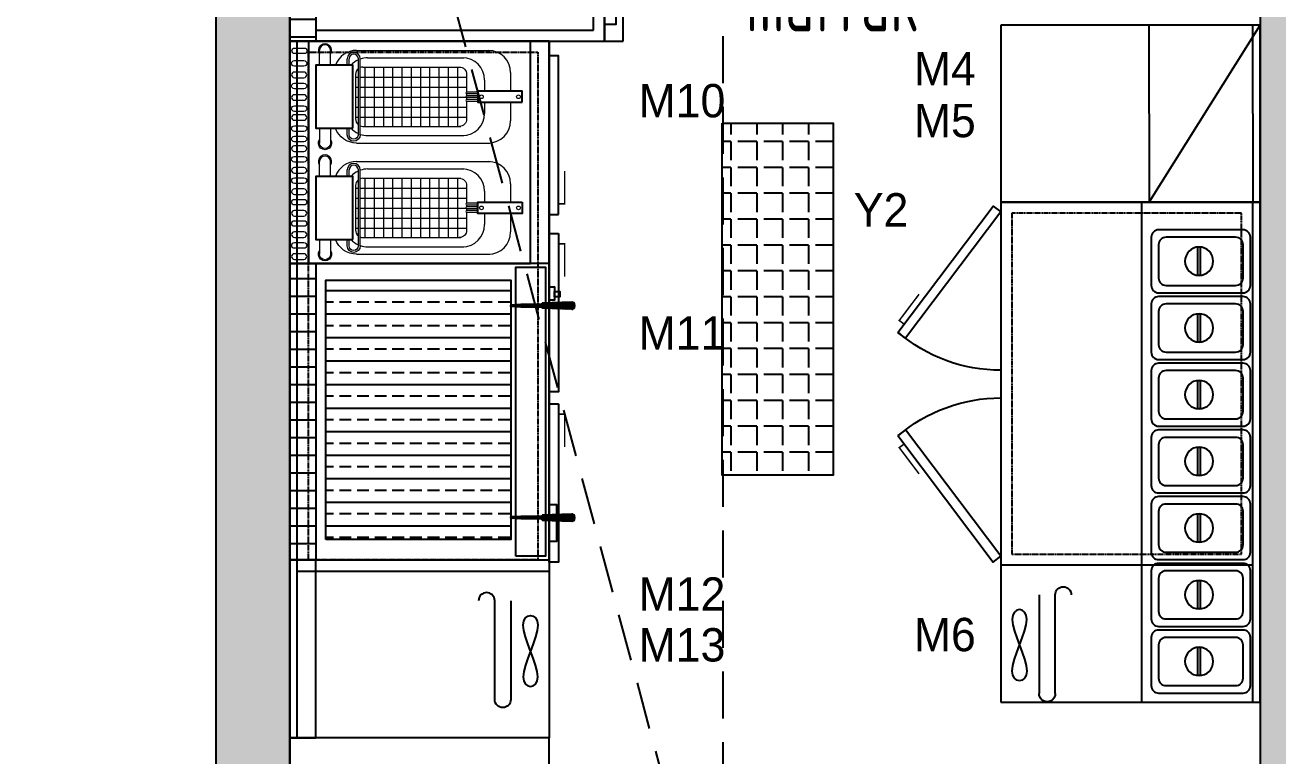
# Model space of a CAD drawing. Header units: millimetres. Extents: x 7687 to 15428, y -715 to 4028.
# Drawn here: x 9078.7 to 9417, y 2166.8 to 2364.1 of the extents above; entities that cross this region are included whole.
import ezdxf

# ---------------------------------------------------------------- set-up
doc = ezdxf.new("R2010")
doc.units = ezdxf.units.MM
doc.linetypes.add('DASHED', pattern=[0.375, 0.25, -0.125])
doc.linetypes.add('HIDDENX2', pattern=[19.049999999999997, 12.7, -6.349999999999998])
for name, color, linetype in [('002 Çizgi', 7, 'Continuous'), ('Kıtc-002 Çizgi', 7, 'Continuous'), ('S2000-002 Çizgi', 7, 'Continuous'), ('S2000-003 Kapı', 3, 'Continuous')]:
    doc.layers.add(name, color=color, linetype=linetype)
doc.layers.add('TRS-YAZI-MAHL', color=20, linetype='Continuous', lineweight=13)
doc.styles.add('TAKSİM', font='GOTHIC.TTF', dxfattribs={"height": 20})
doc.styles.add('yazı_kck_50', font='isocpeur.ttf', dxfattribs={"width": 0.7, "height": 15})

# ---------------------------------------------------------------- blocks, each defined once
blk = doc.blocks.new('A$C604B7618')
at = {"layer": 'Kıtc-002 Çizgi'}
blk.add_lwpolyline([(9.0837897915e-06, 30.56934416526383), (30.56934988002058, 30.56934416526383), (30.56934988002058, 3.3690312193e-06), (9.0837897915e-06, 3.3690312193e-06), (9.0837897915e-06, 30.56934416526383)], dxfattribs=at)
blk.add_lwpolyline([(15.54676230766154, 29.52101286223842), (15.54676230766154, 23.4406913046887, -0.4142135623730951), (15.33709604705655, 23.23102504408325), (15.23226291675382, 23.23102504408325, -0.4142135623730951), (15.02259665614838, 23.4406913046887), (15.02259665614838, 29.52101286223842), (2.684429298277335, 29.52101286223842, 0.6681786379192877), (2.313788211627521, 28.62620612407591), (10.80522009634524, 20.13477423935729, -0.8104432851896713), (10.38341604437301, 19.81529611802944), (1.585224429712525, 28.61348773269038, 0.6681786379193126), (1.048340386815198, 28.39110308070031), (1.048340386815198, 15.54675659290387), (7.128661944364919, 15.54675659290387, -0.4142135623730951), (7.338328204970366, 15.33709033229934), (7.338328204970366, 15.23225720199661, -0.4142135623730951), (7.128661944364919, 15.02259094139117), (1.048340386815198, 15.02259094139117), (1.048340386815198, 2.684423583519674, 0.6681786379192877), (1.943147124977713, 2.313782496869861), (10.43457900969588, 10.80521438158757, -0.8104432851896713), (10.75405713102418, 10.3834103296158), (1.955865516363245, 1.585218714955771, 0.6681786379193126), (2.17825016835377, 1.048334672058444), (15.02259665614838, 1.048334672057535), (15.02259665614838, 7.128656229607258, -0.4142135623730951), (15.23226291675382, 7.338322490212701), (15.33709604705655, 7.338322490212701, -0.4142135623730951), (15.54676230766154, 7.128656229607258), (15.54676230766154, 1.048334672057535), (27.88492966553258, 1.048334672057535, 0.6681786379192877), (28.25557075218285, 1.943141410220049), (19.76413886746513, 10.43457329493776, -0.8104432851896717), (20.18594291943736, 10.75405141626561), (28.9841345340974, 1.955859801605583, 0.6681786379193126), (29.52101857699472, 2.178244453595649), (29.52101857699472, 15.02259094139117), (23.440697019445, 15.02259094139117, -0.4142135623730951), (23.23103075883955, 15.23225720199661), (23.23103075884001, 15.33709033229934, -0.4142135623730951), (23.440697019445, 15.54675659290387), (29.52101857699472, 15.54675659290387), (29.52101857699472, 28.39110308070031, 0.6681786379193126), (28.9841345340974, 28.61348773269038), (20.18594291943736, 19.81529611802944, -0.8104432851896713), (19.76413886746513, 20.13477423935729), (28.25557075218285, 28.62620612407591, 0.6681786379192877), (27.88492966553258, 29.52101286223842)], format="xyb", close=True, dxfattribs=at)
for radius in [10.75000880901227, 5.655118676306867, 2.59818459668339]:
    blk.add_circle((15.28470044665027, 13.79798802426285), radius, dxfattribs=at)
blk = doc.blocks.new('A$C0E67626B')
at = {"layer": 'S2000-002 Çizgi'}
h = blk.add_hatch(dxfattribs=at)
h.set_pattern_fill('ANSI31', color=256, scale=1.5, angle=45, style=0)
h.set_pattern_definition([(90, (-2444.461101870737, -5730.092668551923), (-4.762499999999998, 9e-16), [])])
h.paths.add_polyline_path([(79.99999471758701, 85.91599701992345), (79.99999471758701, 92.91599701992344), (-5.2824129853e-06, 92.91599701992344), (-5.2824129853e-06, 85.91599701992345)])
for points in [[(-5.2824129853e-06, 7.915997019923452), (79.99999471758792, 7.915997019923452), (79.99999471758701, 92.91599701992344), (-5.2824129853e-06, 92.91599701992344)], [(79.99999471758701, 85.91599701992345), (-5.2824129853e-06, 85.91599701992345), (-5.2824129853e-06, 92.91599701992344), (79.99999471758701, 92.91599701992344)], [(2.999994717587013, 10.91599701992345), (76.99999471758792, 10.91599701992345), (76.99999471758701, 85.91599701992345), (2.999994717587013, 85.91599701992345)], [(-5.2824129853e-06, 2.915997019923451), (79.99999471758792, 2.915997019923451), (79.99999471758792, 7.915997019923452), (-5.2824129853e-06, 7.915997019923452)], [(4.489917415478429, 7.915997019923452), (75.5100720196956, 7.915997019923452), (75.5100720196956, 4.915997019923452), (4.489917415478429, 4.915997019923452)], [(17.85536900010129, 2.915997019923451), (21.50036900010173, 2.915997019923451), (21.50036900010173, 1.457997019924731), (17.85536900010129, 1.457997019924731)], [(18.82247593912916, 1.457997019924731), (20.2804759391297, 1.457997019924731), (20.2804759391297, -2.9800739867e-06), (18.82247593912916, -2.9800739867e-06)], [(24.70527266235922, 2.915997019923451), (28.35027266235966, 2.915997019923451), (28.35027266235966, 1.457997019924731), (24.70527266235922, 1.457997019924731)], [(25.67237960138709, 1.457997019924731), (27.13037960138763, 1.457997019924731), (27.13037960138763, -2.9800739867e-06), (25.67237960138709, -2.9800739867e-06)], [(53.38548290415246, 2.915997019923451), (57.03048290415289, 2.915997019923451), (57.03048290415289, 1.457997019924731), (53.38548290415246, 1.457997019924731)], [(54.35258984318034, 1.457997019924731), (55.81058984318089, 1.457997019924731), (55.81058984318089, -2.9800739867e-06), (54.35258984318034, -2.9800739867e-06)], [(60.56471697318966, 2.915997019923451), (64.2097169731901, 2.915997019923451), (64.2097169731901, 1.457997019924731), (60.56471697318966, 1.457997019924731)], [(61.53182391221753, 1.457997019924731), (62.98982391221808, 1.457997019924731), (62.98982391221808, -2.9800739867e-06), (61.53182391221753, -2.9800739867e-06)]]:
    blk.add_lwpolyline(points, close=True, dxfattribs=at)
at = {"layer": 'S2000-002 Çizgi', "xscale": -1}
for p in [(37.76759111757065, 50.81433041738272), (37.76759111757065, 15.42945057162069)]:
    blk.add_blockref('A$C604B7618', p, dxfattribs=at)
at = {"layer": 'S2000-002 Çizgi'}
for p in [(42.23239831760338, 50.81433041738272), (42.23239831760338, 15.42945057162069)]:
    blk.add_blockref('A$C604B7618', p, dxfattribs=at)
blk = doc.blocks.new('A$C01E77913')
at = {"layer": 'S2000-002 Çizgi'}
for points in [[(1.999996831329099, 26.79714285829232), (14.9999968313291, 26.79714285829414, -0.4142135623731128), (16.9999968313291, 24.79714285829414), (16.9999968313291, 2.000004429532964, -0.4142135623730951), (14.9999968313291, 4.4295329644e-06), (1.999996831329099, 4.4295347834e-06, -0.4142135623730774), (-3.1686709008e-06, 2.000004429534782), (-3.1686709008e-06, 24.79714285829232, -0.4142135623730951)], [(3.999996831329098, 24.79714285829141), (12.99999683132819, 24.79714285829232, -0.4142135623731679), (14.9999968313291, 22.79714285829232), (14.99999683132819, 4.000004429532962, -0.4142135623731364), (12.99999683132819, 2.000004429532964), (3.999996831329098, 2.000004429533873, -0.4142135623730466), (1.999996831329099, 4.000004429533873), (1.999996831329099, 22.79714285829141, -0.4142135623730542)]]:
    blk.add_lwpolyline(points, format="xyb", close=True, dxfattribs=at)
blk.add_lwpolyline([(4.713619910745819, 14.26656825662758), (12.2114784227283, 14.26656825662758), (12.2114784227283, 13.5171988007387), (4.713619910745819, 13.5171988007387)], close=True, dxfattribs=at)
blk.add_circle((8.462549166737062, 13.86656825662794), 3.823091046240757, dxfattribs=at)
blk = doc.blocks.new('A$C3596506F')
at = {"layer": '002 Çizgi', "color": 7}
for p, q in [((38.15143777432604, 105.9968458502517), (38.15143777432604, 132.6686442695973)), ((42.4972417657882, 132.6686442695973), (42.4972417657882, 105.9968458502517)), ((95.81557350771982, 134.9999794738651), (95.81557350771982, -2.052613490377553e-05)), ((32.10847662305969, 129.0110136651347), (31.46727488979013, 128.5208097670766)), ((32.84351275632434, 129.1744149644837), (32.10847662305969, 129.0110136651347)), ((33.578548889589, 129.0110136651347), (32.84351275632434, 129.1744149644837)), ((34.21975062286583, 128.5208097670766), (33.578548889589, 129.0110136651347)), ((31.01374195649623, 127.7038032703203), (30.84171222318037, 126.5599941748587)), ((30.84171222318037, 126.5599941748587), (31.01374195649623, 125.1029992556396)), ((31.46727488979013, 128.5208097670766), (31.01374195649623, 127.7038032703203)), ((34.67328355615973, 127.7038032703203), (34.21975062286583, 128.5208097670766)), ((34.8453132894756, 126.5599941748587), (34.67328355615973, 127.7038032703203)), ((34.67328355615973, 125.102999255636), (34.8453132894756, 126.5599941748587)), ((31.01374195649623, 125.1029992556396), (31.46727488979013, 123.4009023873914)), ((31.46727488979013, 123.4009023873914), (32.10847662306696, 121.5354042197905)), ((33.57854888959628, 121.5354042197905), (34.21975062286583, 123.4009023873914)), ((34.21975062286583, 123.4009023873914), (34.67328355615973, 125.102999255636)), ((32.10847662306696, 121.5354042197905), (32.84351275633162, 119.5882054025169)), ((32.10847662306696, 117.6410065852433), (32.84351275633162, 119.5882054025169)), ((32.84351275633162, 119.5882054025169), (33.57854888959628, 121.5354042197905)), ((32.84351275633162, 119.5882054025169), (33.57854888959628, 117.6410065852433)), ((31.01374195649623, 114.0734115493942), (31.46727488979013, 115.7755084176424)), ((31.46727488979013, 115.7755084176424), (32.10847662306696, 117.6410065852433)), ((33.57854888959628, 117.6410065852433), (34.21975062286583, 115.7755084176424)), ((34.21975062286583, 115.7755084176424), (34.67328355615973, 114.0734115493942)), ((30.84171222318037, 112.6164166301751), (31.01374195649623, 114.0734115493942)), ((31.01374195649623, 111.4726075347135), (30.84171222318037, 112.6164166301751)), ((34.67328355615973, 114.0734115493942), (34.8453132894756, 112.6164166301751)), ((34.8453132894756, 112.6164166301751), (34.67328355615973, 111.4726075347135)), ((31.46727488979013, 110.6556010379536), (31.01374195649623, 111.4726075347135)), ((32.10847662305969, 110.1653971398991), (31.46727488979013, 110.6556010379536)), ((32.84351275632434, 110.0019958405501), (32.10847662305969, 110.1653971398991)), ((33.578548889589, 110.1653971398991), (32.84351275632434, 110.0019958405501)), ((34.21975062286583, 110.6556010379572), (33.578548889589, 110.1653971398991)), ((34.67328355615973, 111.4726075347135), (34.21975062286583, 110.6556010379572))]:
    blk.add_line(p, q, dxfattribs=at)
for points in [[(27.81557350771982, 134.9999794738651), (97.81557350771982, 134.9999794738651), (97.81557350771982, -2.052613490377553e-05), (27.81557350771982, -2.052613490377553e-05)], [(65.81557350771982, -2.052613490377553e-05), (65.81557350771982, 134.9999794738651), (97.81557350771982, 134.9999794738651), (97.81557350771982, -2.052613490377553e-05)], [(1.70093153428752e-05, 63.03664936383575), (25.7689446898039, 97.14712966238585), (27.81557350771982, 95.60099400155741), (2.046645827231259, 61.49051370300731)], [(1.70093153428752e-05, 35.20473844579101), (25.7689446898039, 1.094258147240907), (27.81557350771982, 2.640393808069348), (2.046645827231259, 36.75087410661945)]]:
    blk.add_lwpolyline(points, close=True, dxfattribs=at)
blk.add_lwpolyline([(95.81557350771982, 97.9999794738651), (27.81557350771982, 97.9999794738651)], dxfattribs=at)
at = {"layer": '002 Çizgi', "color": 7, "linetype": 'DASHED'}
blk.add_lwpolyline([(92.81557350771982, 94.9999794738651), (92.81557350771982, 2.999979473865096), (30.81557350771982, 2.999979473865096), (30.81557350771982, 94.9999794738651)], close=True, dxfattribs=at)
at = {"layer": '002 Çizgi', "color": 7, "const_width": 0.4275000000000001}
for points in [[(1.695567586557445, 65.28105958055676), (0.376735482870572, 66.27737768587758), (4.633692166094988, 71.91233614729936), (5.72368913975879, 73.35517151696331)], [(1.695567586557445, 32.96032822907), (0.376735482870572, 31.96401012374918), (4.633692166094988, 26.3290516623274), (5.72368913975879, 24.88621629266345)]]:
    blk.add_lwpolyline(points, dxfattribs=at)
at = {"layer": '002 Çizgi', "color": 7}
for centre, radius, start, end in [((40.32433977006076, 132.6686442695973), 2.172901995734719, 0, 180), ((44.67014376151565, 105.9968458502517), 2.172901995727443, 180, 0), ((27.81557350771982, 95.60099400155741), 42.74999999999999, 229.49078733622, 270), ((27.81557350771982, 2.640393808069348), 42.74999999999999, 90, 130.5092126637801)]:
    blk.add_arc(centre, radius, start, end, dxfattribs=at)
at = {"layer": '002 Çizgi', "color": 7, "rotation": 90}
for p in [(95.21414715163337, 115.5061482054443), (95.21414715163337, 97.50614820544433), (95.21414715163337, 79.50614820544433), (95.21414715163337, 61.50614820544433), (95.21414715163337, 43.50614820544433), (95.21414715163337, 25.50614820544433), (95.21414715163337, 7.506148205444333)]:
    blk.add_blockref('A$C01E77913', p, dxfattribs=at)
blk = doc.blocks.new('A$C3E822EE1')
at = {"layer": 'S2000-002 Çizgi'}
h = blk.add_hatch(dxfattribs=at)
h.set_pattern_fill('ANSI32', color=256, angle=180, style=0)
h.set_pattern_definition([(315, (-4249.499959751395, 7833.963621832765), (-0.2651650429449553, -0.2651650429449552), []), (315, (-4249.323183056395, 7833.963621832765), (-0.2651650429449553, -0.2651650429449552), [])])
h.paths.add_polyline_path([(12.10160004531781, 68.99999875334471), (10.72371521937521, 68.99999875334287), (10.68936003126191, 69.99999875334471), (12.13595523343201, 69.99999875334288)])
h.paths.add_polyline_path([(12.07320450962152, 68.17347043969676), (11.75957573259847, 68.17347043969676), (11.75957573259847, 62.3719343968005), (11.67638031827801, 60.99999875334652), (11.14893494641501, 60.99999875334652), (11.06573953209454, 62.37193439680595), (11.06573953209454, 68.17347043969676), (10.7521107550715, 68.17347043969676), (10.72371521937521, 68.99999875334471), (12.10160004531872, 68.99999875334471)])
h.paths.add_polyline_path([(12.20466560965951, 71.99999875334652), (10.62064965503259, 71.99999875334652), (10.47858523455534, 76.13516518025972, -0.4374046375725881), (11.18232362480967, 76.89645396642663), (11.64299163988335, 76.89645396642663, -0.437404637572588), (12.34673003013768, 76.13516518025972)])
h.paths.add_polyline_path([(12.13595523343201, 69.99999875334471), (10.689360031261, 69.99999875334471), (10.6206496550335, 71.99999875334652), (12.20466560966042, 71.99999875334652)])
h.paths.add_polyline_path([(11.59815337825739, 59.7099958346862), (11.22716188643471, 59.7099958346862), (11.14893494641409, 60.99999875334652), (11.67638031827709, 60.99999875334652)])
h = blk.add_hatch(dxfattribs=at)
h.set_pattern_fill('ANSI32', color=256, angle=180, style=0)
h.set_pattern_definition([(225, (4329.500040248603, 7833.963621832761), (0.2651650429449552, -0.2651650429449553), []), (225, (4329.323263553605, 7833.963621832761), (0.2651650429449552, -0.2651650429449553), [])])
h.paths.add_polyline_path([(67.89848045189093, 68.99999875334471), (69.27636527783352, 68.99999875334287), (69.31072046594682, 69.99999875334471), (67.86412526377671, 69.99999875334288)])
h.paths.add_polyline_path([(67.92687598758721, 68.17347043969676), (68.24050476461025, 68.17347043969676), (68.24050476461025, 62.3719343968005), (68.32370017893072, 60.99999875334652), (68.85114555079372, 60.99999875334652), (68.93434096511419, 62.37193439680595), (68.93434096511419, 68.17347043969676), (69.24796974213723, 68.17347043969676), (69.27636527783352, 68.99999875334471), (67.89848045189001, 68.99999875334471)])
h.paths.add_polyline_path([(67.79541488754921, 71.99999875334652), (69.37943084217613, 71.99999875334652), (69.52149526265339, 76.13516518025972, 0.4374046375725881), (68.81775687239906, 76.89645396642663), (68.35708885732538, 76.89645396642663, 0.437404637572588), (67.65335046707105, 76.13516518025972)])
h.paths.add_polyline_path([(67.86412526377671, 69.99999875334471), (69.31072046594772, 69.99999875334471), (69.37943084217521, 71.99999875334652), (67.79541488754829, 71.99999875334652)])
h.paths.add_polyline_path([(68.40192711895133, 59.7099958346862), (68.77291861077401, 59.7099958346862), (68.85114555079463, 60.99999875334652), (68.32370017893163, 60.99999875334652)])
h = blk.add_hatch(dxfattribs=at)
h.set_pattern_fill('ANSI33', color=256, angle=225, style=0)
h.set_pattern_definition([(270, (3371.732731995084, 5045.610372146504), (6.349999999999998, -2.1e-15), []), (270, (3368.557730623676, 5042.435370775092), (6.349999999999998, -2.1e-15), [3.174999999999998, -1.587499999999999])])
h.paths.add_polyline_path([(74.47120324760772, 9.709995834686195), (74.47120324760772, 59.70999583468437), (4.471203247605903, 59.7099958346862), (4.471203247605903, 9.709995834686195)])
h = blk.add_hatch(dxfattribs=at)
h.set_pattern_fill('ANSI31', color=256, scale=1.5, angle=225, style=0)
h.set_pattern_definition([(270, (3371.732731995084, 5050.610372146504), (4.762499999999998, -1.5e-15), [])])
h.paths.add_polyline_path([(4.0248604364e-05, 6.999998753344697), (4.0248604364e-05, -1.2466534818e-06), (80.00004024860435, -1.2466534827e-06), (80.00004024860435, 6.999998753344697)])
for p, q in [((10.47858523455625, 76.13516518023971), (10.7521107550715, 68.17347043969676)), ((10.75211075507059, 68.17347043969676), (10.47858523455534, 76.13516518023971)), ((11.64299163988516, 76.89645396642663), (11.18232362480876, 76.89645396642663)), ((11.18232362480785, 76.89645396642663), (11.64299163988426, 76.89645396642663)), ((12.34673003013677, 76.13516518023971), (12.07320450962152, 68.17347043969676)), ((67.65335046707196, 76.13516518023971), (67.92687598758721, 68.17347043969676)), ((68.35708885732356, 76.89645396642663), (68.81775687239997, 76.89645396642663)), ((68.81775687240088, 76.89645396642663), (68.35708885732447, 76.89645396642663)), ((69.52149526265248, 76.13516518023971), (69.24796974213723, 68.17347043969676)), ((69.24796974213814, 68.17347043969676), (69.52149526265339, 76.13516518023971)), ((10.7521107550715, 68.17347043969676), (11.06573953209454, 68.17347043969676)), ((11.06573953209363, 68.17347043969676), (10.75211075507059, 68.17347043969676)), ((11.06573953209454, 68.17347043969676), (11.06573953209454, 62.37193439679868)), ((11.75957573259847, 68.17347043969676), (11.75957573259847, 62.37193439679868)), ((12.07320450962152, 68.17347043969676), (11.75957573259847, 68.17347043969676)), ((67.92687598758721, 68.17347043969676), (68.24050476461025, 68.17347043969676)), ((68.24050476461025, 68.17347043969676), (68.24050476461025, 62.37193439679868)), ((68.93434096511419, 68.17347043969676), (68.93434096511419, 62.37193439679868)), ((69.24796974213723, 68.17347043969676), (68.93434096511419, 68.17347043969676)), ((68.93434096511508, 68.17347043969676), (69.24796974213814, 68.17347043969676)), ((11.06573953209454, 62.37193439679868), (11.22716188643562, 59.7099958346862)), ((11.75957573259847, 62.37193439679868), (11.59815337825739, 59.7099958346862)), ((68.24050476461025, 62.37193439679868), (68.40192711895133, 59.70999583468437)), ((68.93434096511419, 62.37193439679868), (68.7729186107731, 59.70999583468437)), ((11.59679412263312, 59.7099958346862), (11.22716188643471, 59.7099958346862)), ((11.22852114205989, 59.7099958346862), (11.5981533782583, 59.7099958346862)), ((68.77155935514884, 59.70999583468437), (68.40192711895043, 59.70999583468437)), ((68.4032863745756, 59.70999583468437), (68.77291861077401, 59.70999583468437))]:
    blk.add_line(p, q, dxfattribs=at)
for points in [[(9.944909550582906, 69.99999875334471), (6.299909550582467, 69.99999875334471), (6.299909550582467, 71.45799875334524), (9.944909550582906, 71.45799875334524)], [(8.977802611553212, 71.45799875334524), (7.519802611554496, 71.45799875334524), (7.519802611554496, 72.91599875334576), (8.977802611553212, 72.91599875334576)], [(75.00004024860435, 69.99999875334471), (65.00004024860435, 69.99999875334471), (65.00004024860435, 71.99999875334652), (75.00004024860435, 71.99999875334652)], [(80.00004024860435, 69.99999875334471), (4.0248604364e-05, 69.99999875334471), (4.0248604364e-05, -1.2466553017e-06), (80.00004024860435, -1.2466553017e-06)], [(79.00004024860435, 60.99999875334471), (1.000040248604364, 60.99999875334652), (1.000040248604364, 68.99999875334471), (79.00004024860435, 68.99999875334471)], [(74.47120324760772, 9.709995834686193), (4.471203247605898, 9.709995834686193), (4.471203247605898, 59.7099958346862), (74.47120324760772, 59.70999583468437)], [(80.00004024860435, -1.2466534827e-06), (4.0248604364e-05, -1.2466534827e-06), (4.0248604364e-05, 6.999998753344697), (80.00004024860435, 6.999998753344697)]]:
    blk.add_lwpolyline(points, close=True, dxfattribs=at)
for centre, radius, start, end in [((11.18232362480967, 76.19054028597384), 0.7059136804527953, 90.00000000005213, 184.4991660280547), ((11.18232362480785, 76.19054028597384), 0.7059136804526176, 90, 184.4991660280547), ((11.64299163988335, 76.19054028597384), 0.7059136804527953, 355.5008339719453, 89.99999999994789), ((68.35708885732538, 76.19054028597384), 0.7059136804527953, 90.00000000005213, 184.4991660280547), ((68.81775687239906, 76.19054028597384), 0.7059136804527953, 355.5008339719453, 89.99999999994789), ((68.81775687240088, 76.19054028597384), 0.7059136804526176, 355.5008339719453, 90)]:
    blk.add_arc(centre, radius, start, end, dxfattribs=at)
blk = doc.blocks.new('A$C71D9588E')
at = {"layer": 'S2000-002 Çizgi', "linetype": 'Continuous', "lineweight": 0}
for p, q in [((6.49999543418471, 57.00000218072272), (2.499995434184711, 57.00000218072272)), ((23.49999543418471, 57.00000218072272), (27.49999543418471, 57.00000218072272)), ((36.49999543418471, 57.00000218072272), (32.49999543418471, 57.00000218072272)), ((53.49999543418471, 57.00000218072272), (57.49999543418471, 57.00000218072272)), ((6.49999543418471, 54.00000218072272), (2.499995434184711, 54.00000218072272)), ((23.49999543418471, 54.00000218072272), (27.49999543418471, 54.00000218072272)), ((36.49999543418471, 54.00000218072272), (32.49999543418471, 54.00000218072272)), ((53.49999543418471, 54.00000218072272), (57.49999543418471, 54.00000218072272)), ((4.74999543418471, 49.50000218072272), (6.49999543418471, 49.50000218072272)), ((4.74999543418471, 49.00000218072272), (6.49999543418471, 49.00000218072272)), ((23.49999543418471, 49.50000218072272), (25.24999543418471, 49.50000218072272)), ((23.49999543418471, 49.00000218072272), (25.24999543418471, 49.00000218072272)), ((34.74999543418471, 49.50000218072272), (36.49999543418471, 49.50000218072272)), ((34.74999543418471, 49.00000218072272), (36.49999543418471, 49.00000218072272)), ((53.49999543418471, 49.50000218072272), (55.24999543418471, 49.50000218072272)), ((53.49999543418471, 49.00000218072272), (55.24999543418471, 49.00000218072272)), ((2.499995434184711, 47.00000218072272), (2.499995434184711, 11.00000218072273)), ((4.49999543418471, 44.00000218072272), (4.49999543418471, 18.00000218072273)), ((4.74999543418471, 46.50000218072272), (25.24999543418471, 46.50000218072272)), ((4.74999543418471, 46.00000218072272), (25.24999543418471, 46.00000218072272)), ((6.99999543418471, 45.25000218072272), (6.99999543418471, 18.85000218072218)), ((22.99999543418471, 44.75000218072272), (6.99999543418471, 44.75000218072272)), ((20.99999543418471, 47.25000218072272), (8.999995434184711, 47.25000218072272)), ((9.499995434184713, 47.25000218072272), (9.499995434184713, 46.50000218072272)), ((9.499995434184713, 46.00000218072272), (9.499995434184713, 17.25000218072273)), ((12.19999543418453, 47.25000218072272), (12.19999543418453, 46.50000218072272)), ((12.19999543418453, 46.00000218072272), (12.19999543418453, 17.25000218072273)), ((14.89999543418434, 47.25000218072272), (14.89999543418434, 46.50000218072272)), ((14.89999543418434, 46.00000218072272), (14.89999543418434, 17.25000218072273)), ((17.59999543418416, 47.25000218072272), (17.59999543418416, 46.50000218072272)), ((17.59999543418416, 46.00000218072272), (17.59999543418416, 17.25000218072273)), ((20.29999543418489, 47.25000218072272), (20.29999543418489, 46.50000218072272)), ((20.29999543418489, 46.00000218072272), (20.29999543418489, 17.25000218072273)), ((22.99999543418471, 45.25000218072272), (22.99999543418471, 18.85000218072218)), ((25.49999543418471, 44.00000218072272), (25.49999543418471, 18.00000218072273)), ((27.49999543418471, 47.00000218072272), (27.49999543418471, 11.00000218072273)), ((32.49999543418471, 47.00000218072272), (32.49999543418471, 11.00000218072273)), ((34.49999543418471, 44.00000218072272), (34.49999543418471, 18.00000218072273)), ((34.74999543418471, 46.50000218072272), (55.24999543418471, 46.50000218072272)), ((34.74999543418471, 46.00000218072272), (55.24999543418471, 46.00000218072272)), ((36.99999543418471, 45.25000218072272), (36.99999543418471, 18.85000218072218)), ((52.99999543418471, 44.75000218072272), (36.99999543418471, 44.75000218072272)), ((50.99999543418471, 47.25000218072272), (38.99999543418471, 47.25000218072272)), ((39.49999543418471, 47.25000218072272), (39.49999543418471, 46.50000218072272)), ((39.49999543418471, 46.00000218072272), (39.49999543418471, 17.25000218072273)), ((42.19999543418452, 47.25000218072272), (42.19999543418452, 46.50000218072272)), ((42.19999543418452, 46.00000218072272), (42.19999543418452, 17.25000218072273)), ((44.89999543418433, 47.25000218072272), (44.89999543418433, 46.50000218072272)), ((44.89999543418433, 46.00000218072272), (44.89999543418433, 17.25000218072273)), ((47.59999543418415, 47.25000218072272), (47.59999543418415, 46.50000218072272)), ((47.59999543418415, 46.00000218072272), (47.59999543418415, 17.25000218072273)), ((50.29999543418489, 47.25000218072272), (50.29999543418489, 46.50000218072272)), ((50.29999543418489, 46.00000218072272), (50.29999543418489, 17.25000218072273)), ((52.99999543418471, 45.25000218072272), (52.99999543418471, 18.85000218072218)), ((55.49999543418471, 44.00000218072272), (55.49999543418471, 18.00000218072273)), ((57.49999543418471, 47.00000218072272), (57.49999543418471, 11.00000218072273)), ((22.99999543418471, 42.25000218072273), (6.99999543418471, 42.25000218072273)), ((52.99999543418471, 42.25000218072273), (36.99999543418471, 42.25000218072273)), ((22.99999543418471, 39.75000218072273), (6.99999543418471, 39.75000218072273)), ((22.99999543418471, 37.25000218072273), (6.99999543418471, 37.25000218072273)), ((52.99999543418471, 39.75000218072273), (36.99999543418471, 39.75000218072273)), ((52.99999543418471, 37.25000218072273), (36.99999543418471, 37.25000218072273)), ((22.99999543418471, 34.75000218072273), (6.99999543418471, 34.75000218072273)), ((52.99999543418471, 34.75000218072273), (36.99999543418471, 34.75000218072273)), ((22.99999543418471, 32.25000218072273), (6.99999543418471, 32.25000218072273)), ((52.99999543418471, 32.25000218072273), (36.99999543418471, 32.25000218072273)), ((22.99999543418471, 29.75000218072273), (6.99999543418471, 29.75000218072273)), ((22.99999543418471, 27.25000218072273), (6.99999543418471, 27.25000218072273)), ((52.99999543418471, 29.75000218072273), (36.99999543418471, 29.75000218072273)), ((52.99999543418471, 27.25000218072273), (36.99999543418471, 27.25000218072273)), ((22.99999543418471, 24.75000218072273), (6.99999543418471, 24.75000218072273)), ((52.99999543418471, 24.75000218072273), (36.99999543418471, 24.75000218072273)), ((22.99999543418471, 22.25000218072273), (6.99999543418471, 22.25000218072273)), ((52.99999543418471, 22.25000218072273), (36.99999543418471, 22.25000218072273)), ((22.99999543418471, 19.75000218072273), (6.99999543418471, 19.75000218072273)), ((13.74999543418471, 17.25000218072273), (8.999995434184711, 17.25000218072273)), ((13.74999543418471, 14.25000218072273), (13.74999543418471, 17.25000218072273)), ((14.24999543418471, 14.25000218072273), (14.24999543418471, 17.25000218072273)), ((14.74999543418471, 17.25000218072273), (14.24999543418471, 17.25000218072273)), ((14.74999543418471, 14.25000218072273), (14.74999543418471, 17.25000218072273)), ((15.24999543418471, 14.25000218072273), (15.24999543418471, 17.25000218072273)), ((15.74999543418471, 17.25000218072273), (15.24999543418471, 17.25000218072273)), ((15.74999543418471, 14.25000218072273), (15.74999543418471, 17.25000218072273)), ((16.24999543418471, 14.25000218072273), (16.24999543418471, 17.25000218072273)), ((20.99999543418471, 17.25000218072273), (16.24999543418471, 17.25000218072273)), ((52.99999543418471, 19.75000218072273), (36.99999543418471, 19.75000218072273)), ((43.7499954341847, 17.25000218072273), (38.99999543418471, 17.25000218072273)), ((43.7499954341847, 14.25000218072273), (43.7499954341847, 17.25000218072273)), ((44.24999543418471, 14.25000218072273), (44.24999543418471, 17.25000218072273)), ((44.74999543418471, 17.25000218072273), (44.24999543418471, 17.25000218072273)), ((44.74999543418471, 14.25000218072273), (44.74999543418471, 17.25000218072273)), ((45.24999543418471, 14.25000218072273), (45.24999543418471, 17.25000218072273)), ((45.74999543418471, 17.25000218072273), (45.24999543418471, 17.25000218072273)), ((45.74999543418471, 14.25000218072273), (45.74999543418471, 17.25000218072273)), ((46.2499954341847, 14.25000218072273), (46.2499954341847, 17.25000218072273)), ((50.99999543418471, 17.25000218072273), (46.2499954341847, 17.25000218072273)), ((13.49999543418471, 12.40000218072237), (10.49999543418471, 12.40000218072237)), ((19.49999543418471, 12.40000218072237), (16.49999543418471, 12.40000218072237)), ((43.49999543418471, 12.40000218072237), (40.49999543418471, 12.40000218072237)), ((49.49999543418471, 12.40000218072237), (46.49999543418471, 12.40000218072237)), ((13.49999543418471, 5.400002180722367), (8.499995434184711, 5.400002180722367)), ((21.49999543418471, 5.400002180722367), (16.49999543418471, 5.400002180722367)), ((43.49999543418471, 5.400002180722367), (38.49999543418471, 5.400002180722367)), ((51.49999543418471, 5.400002180722367), (46.49999543418471, 5.400002180722367))]:
    blk.add_line(p, q, dxfattribs=at)
at = {"layer": 'S2000-002 Çizgi'}
for points in [[(-4.5658152885e-06, 64.99900218072253), (59.99999543418471, 64.99900218072253), (59.99999543418471, 60.00000218072272), (-4.5658152885e-06, 60.00000218072272)], [(-4.5658152885e-06, 2.1807227313e-06), (59.99999543418471, 2.1807227313e-06), (59.99999543418471, 60.00000218072272), (-4.5658152885e-06, 60.00000218072272)], [(6.49999543418471, 48.00000218072272), (23.49999543418471, 48.00000218072272), (23.49999543418471, 58.00000218072272), (6.49999543418471, 58.00000218072272)], [(36.49999543418471, 48.00000218072272), (53.49999543418471, 48.00000218072272), (53.49999543418471, 58.00000218072272), (36.49999543418471, 58.00000218072272)], [(16.49999543418471, 2.25000218072273), (13.49999543418471, 2.25000218072273), (13.49999543418471, 14.25000218072273), (16.49999543418471, 14.25000218072273)], [(43.49999543418471, 2.25000218072273), (46.49999543418471, 2.25000218072273), (46.49999543418471, 14.25000218072273), (43.49999543418471, 14.25000218072273)]]:
    blk.add_lwpolyline(points, close=True, dxfattribs=at)
at = {"layer": 'S2000-002 Çizgi', "linetype": 'Continuous', "lineweight": 0}
for points in [[(2.616348958425078, 63.77709649913185, 0.99989429196437), (1.116348975188883, 63.77693792869878), (1.116348975188883, 61.17693792869886, 0.9999999999999998), (2.616348975188884, 61.17693792869886), (2.616348975188884, 63.77693792869878)], [(5.616348975188882, 63.77693792869878), (5.616348975188882, 61.17693792869886, -0.9999999999999998), (4.116348975188884, 61.17693792869886), (4.116348975188884, 63.77693792869878, -0.99989429196437), (5.616348958425078, 63.77709649913185)], [(8.550237535117049, 63.77709649913185, 0.99989429196437), (7.050237551880852, 63.77693792869878), (7.050237551880852, 61.17693792869886, 0.9999999999999998), (8.550237551880851, 61.17693792869886), (8.550237551880851, 63.77693792869878)], [(11.55023755188085, 63.77693792869878), (11.55023755188085, 61.17693792869886, -0.9999999999999998), (10.05023755188085, 61.17693792869886), (10.05023755188085, 63.77693792869878, -0.99989429196437), (11.55023753511705, 63.77709649913185)], [(14.30428193028274, 63.77709649913185, 0.99989429196437), (12.80428194704654, 63.77693792869878), (12.80428194704654, 61.17693792869886, 0.9999999999999998), (14.30428194704655, 61.17693792869886), (14.30428194704655, 63.77693792869878)], [(17.30428194704655, 63.77693792869878), (17.30428194704655, 61.17693792869886, -0.9999999999999998), (15.80428194704655, 61.17693792869886), (15.80428194704655, 63.77693792869878, -0.99989429196437), (17.30428193028274, 63.77709649913185)], [(20.11828635402708, 63.77709649913185, 0.99989429196437), (18.61828637079088, 63.77693792869878), (18.61828637079088, 61.17693792869886, 0.9999999999999998), (20.11828637079088, 61.17693792869886), (20.11828637079088, 63.77693792869878)], [(23.11828637079088, 63.77693792869878), (23.11828637079088, 61.17693792869886, -0.9999999999999998), (21.61828637079088, 61.17693792869886), (21.61828637079088, 63.77693792869878, -0.99989429196437), (23.11828635402708, 63.77709649913185)], [(25.87233074919277, 63.77709649913185, 0.99989429196437), (24.37233076595658, 63.77693792869878), (24.37233076595658, 61.17693792869886, 0.9999999999999998), (25.87233076595658, 61.17693792869886), (25.87233076595658, 63.77693792869878)], [(28.87233076595658, 63.77693792869878), (28.87233076595658, 61.17693792869886, -0.9999999999999998), (27.37233076595658, 61.17693792869886), (27.37233076595658, 63.77693792869878, -0.99989429196437), (28.87233074919278, 63.77709649913185)], [(31.74629520150848, 63.77709649913185, 0.99989429196437), (30.24629521827228, 63.77693792869878), (30.24629521827228, 61.17693792869886, 0.9999999999999998), (31.74629521827228, 61.17693792869886), (31.74629521827228, 63.77693792869878)], [(34.34782168764286, 63.77693792869878), (34.34782168764286, 61.17693792869886, -0.9999999999999998), (32.84782168764286, 61.17693792869886), (32.84782168764286, 63.77693792869878, -0.99989429196437), (34.34782167087906, 63.77709649913185)], [(37.13732737645114, 63.77693792869878), (37.13732737645114, 61.17693792869886, -0.9999999999999998), (35.63732737645114, 61.17693792869886), (35.63732737645114, 63.77693792869878, -0.99989429196437), (37.13732735968733, 63.77709649913185)], [(40.13114006074829, 63.77709649913185, 0.99989429196437), (38.6311400775121, 63.77693792869878), (38.6311400775121, 61.17693792869886, 0.9999999999999998), (40.1311400775121, 61.17693792869886), (40.1311400775121, 63.77693792869878)], [(42.54205972488489, 63.77693792869878), (42.54205972488489, 61.17693792869886, -0.9999999999999998), (41.04205972488489, 61.17693792869886), (41.04205972488489, 63.77693792869878, -0.99989429196437), (42.54205970812107, 63.77709649913185)], [(45.53587240918203, 63.77709649913185, 0.99989429196437), (44.03587242594585, 63.77693792869878), (44.03587242594585, 61.17693792869886, 0.9999999999999998), (45.53587242594585, 61.17693792869886), (45.53587242594585, 63.77693792869878)], [(48.64419542368342, 63.77693792869878), (48.64419542368342, 61.17693792869886, -0.9999999999999998), (47.14419542368339, 61.17693792869886), (47.14419542368339, 63.77693792869878, -0.99989429196437), (48.64419540691961, 63.77709649913185)], [(51.63800810798057, 63.77709649913185, 0.99989429196437), (50.13800812474436, 63.77693792869878), (50.13800812474436, 61.17693792869886, 0.9999999999999998), (51.63800812474439, 61.17693792869886), (51.63800812474439, 63.77693792869878)], [(54.74629521827229, 63.77693792869878), (54.74629521827229, 61.17693792869886, -0.9999999999999998), (53.24629521827229, 61.17693792869886), (53.24629521827229, 63.77693792869878, -0.99989429196437), (54.74629520150847, 63.77709649913185)], [(58.13394115654592, 63.67736544418812), (58.13394115654592, 61.07736544418822, -0.9999999999999998), (56.63394115654591, 61.07736544418822), (56.63394115654591, 63.67736544418812, -0.99989429196437), (58.13394113978212, 63.67752401462121)]]:
    blk.add_lwpolyline(points, format="xyb", dxfattribs=at)
for centre in [(14.99970880319688, 13.25023348506966), (44.99970880319688, 13.25023348506966), (14.99970880319688, 3.250233485069657), (44.99970880319688, 3.250233485069657)]:
    blk.add_circle(centre, 0.5, dxfattribs=at)
at = {"layer": 'S2000-002 Çizgi', "linetype": 'Continuous', "lineweight": 0, "extrusion": (0, 0, -1)}
for centre, radius, start, end in [((-2.49970880319688, 55.50023348506964), 1.8, 236.4426888888558, 123.5573111111442), ((-2.49970880319688, 55.50023348506964), 1.5, 270.0010722221912, 90), ((-32.49970880319688, 55.50023348506964), 1.8, 236.4426888888558, 123.5573111111442), ((-32.49970880319688, 55.50023348506964), 1.5, 270.0010722221912, 90), ((-8.499708803196881, 47.00023348506966), 6, 0, 70.52878055557586), ((-38.49970880319688, 47.00023348506966), 6, 0, 70.52878055557586), ((-4.74970880319688, 47.75023348506965), 1.749999999999766, 270, 90), ((-4.74970880319688, 47.75023348506965), 1.249999999999767, 270, 90), ((-34.74970880319688, 47.75023348506965), 1.749999999999766, 270, 90), ((-34.74970880319688, 47.75023348506965), 1.249999999999767, 270, 90), ((-8.999708803196881, 19.25023348506966), 2, 270, 0), ((-20.99970880319688, 19.25023348506966), 2, 180, 270), ((-38.99970880319688, 19.25023348506966), 2, 270, 0), ((-50.99970880319688, 19.25023348506966), 2, 180, 270)]:
    blk.add_arc(centre, radius, start, end, dxfattribs=at)
at = {"layer": 'S2000-002 Çizgi', "linetype": 'Continuous', "lineweight": 0}
for centre, radius, start, end in [((27.49970880319688, 55.50023348506964), 1.8, 236.4426888888558, 123.5573111111442), ((27.49970880319688, 55.50023348506964), 1.5, 270.0010722221912, 90), ((57.49970880319688, 55.50023348506964), 1.8, 236.4426888888558, 123.5573111111442), ((57.49970880319688, 55.50023348506964), 1.5, 270.0010722221912, 90), ((21.49970880319688, 47.00023348506966), 6, 0, 70.52878055557586), ((51.49970880319688, 47.00023348506966), 6, 0, 70.52878055557586), ((10.49970880319688, 44.00023348506965), 6, 131.81031388891, 155.3756805555485), ((19.49970880319687, 44.00023348506965), 6, 24.62431944445147, 48.18968611108993), ((25.24970880319688, 47.75023348506965), 1.749999999999766, 270, 90), ((25.24970880319688, 47.75023348506965), 1.249999999999767, 270, 90), ((40.49970880319688, 44.00023348506965), 6, 131.81031388891, 155.3756805555485), ((49.49970880319688, 44.00023348506965), 6, 24.62431944445147, 48.18968611108993), ((55.24970880319688, 47.75023348506965), 1.749999999999766, 270, 90), ((55.24970880319688, 47.75023348506965), 1.249999999999767, 270, 90), ((10.49970880319688, 44.00023348506965), 6, 160.5287805555426, 180), ((8.999708803196881, 45.25023348506965), 2, 157.9756861111192, 180), ((8.999708803196881, 45.25023348506965), 2, 90, 141.3178138889068), ((20.99970880319688, 45.25023348506965), 2, 38.68218611109314, 90), ((20.99970880319688, 45.25023348506965), 2, 0, 22.02431388888071), ((19.49970880319687, 44.00023348506965), 6, 0, 19.47121944445738), ((40.49970880319688, 44.00023348506965), 6, 160.5287805555426, 180), ((38.99970880319688, 45.25023348506965), 2, 157.9756861111192, 180), ((38.99970880319688, 45.25023348506965), 2, 90, 141.3178138889068), ((50.99970880319688, 45.25023348506965), 2, 38.68218611109314, 90), ((50.99970880319688, 45.25023348506965), 2, 0, 22.02431388888071), ((49.49970880319688, 44.00023348506965), 6, 0, 19.47121944445738), ((10.49970880319688, 18.4002334850702), 6, 180, 270), ((13.99970880319688, 17.25023348506965), 0.25, 0, 180), ((14.99970880319688, 17.25023348506965), 0.25, 0, 180), ((15.99970880319688, 17.25023348506965), 0.25, 0, 180), ((19.49970880319687, 18.4002334850702), 6, 270, 0), ((40.49970880319688, 18.4002334850702), 6, 180, 270), ((43.99970880319687, 17.25023348506965), 0.25, 0, 180), ((44.99970880319688, 17.25023348506965), 0.25, 0, 180), ((45.99970880319688, 17.25023348506965), 0.25, 0, 180), ((49.49970880319688, 18.4002334850702), 6, 270, 0), ((8.499708803196881, 11.4002334850702), 6, 180, 270), ((21.49970880319688, 11.4002334850702), 6, 270, 0), ((38.49970880319688, 11.4002334850702), 6, 180, 270), ((51.49970880319688, 11.4002334850702), 6, 270, 0)]:
    blk.add_arc(centre, radius, start, end, dxfattribs=at)
blk = doc.blocks.new('A$C5E080717')
at = {"layer": '002 Çizgi', "color": 7}
blk.add_line((2.000016537276678, 187.9999871408727), (2.000016537276678, -1.28591273096e-05), dxfattribs=at)
for points in [[(70.00001653727668, 187.9999871408727), (1.65372766787e-05, 187.9999871408727), (1.65372766787e-05, -1.28591273096e-05), (70.00001653727668, -1.28591273096e-05)], [(66.97387782181613, 171.5600018418663), (66.80184808850026, 170.1030069226472), (66.34831515520635, 168.400910054399), (65.70711342192953, 166.5354118867981), (64.97207728866489, 164.5882130695245), (64.23704115540022, 162.6410142522509), (63.59583942213067, 160.77551608465), (63.14230648883674, 159.0734192164018), (62.9702767555209, 157.6164242971827), (63.14230648883674, 156.472615201721), (63.59583942213067, 155.6556087049648), (64.2370411554075, 155.1654048069067), (64.97207728867215, 155.0020035075577), (65.70711342193681, 155.1654048069067), (66.34831515520635, 155.6556087049612), (66.80184808850026, 156.472615201721), (66.97387782181613, 157.6164242971827), (66.80184808850026, 159.0734192164018), (66.34831515520635, 160.77551608465), (65.70711342192953, 162.6410142522509), (64.97207728866489, 164.5882130695245), (64.23704115540022, 166.5354118867981), (63.59583942213067, 168.400910054399), (63.14230648883674, 170.1030069226435), (62.9702767555209, 171.5600018418663), (63.14230648883674, 172.7038109373279), (63.59583942213067, 173.520817434084), (64.2370411554075, 174.0110213321422), (64.97207728867215, 174.1744226314913), (65.70711342193681, 174.0110213321422), (66.34831515520635, 173.520817434084), (66.80184808850026, 172.7038109373279)], [(72.56501653727808, 97.85100166856273), (72.56501653727808, 140.6010016685627), (70.00001653727668, 140.601001668565), (70.00001653727668, 97.851001668565)], [(72.56501653727808, 51.8733269935269), (72.56501653727808, 94.62332699352692), (70.00001653727668, 94.62332699352919), (70.00001653727668, 51.87332699352918)], [(72.56501653727581, 46.74902360650958), (72.56501653727943, 3.999023606515038), (70.00001653727668, 3.999023606513219), (70.00001653727668, 46.74902360651504)]]:
    blk.add_lwpolyline(points, close=True, dxfattribs=at)
for points in [[(59.66415227067045, 150.9968535172593), (59.66415227067045, 177.6686519366049, 1), (55.31834827920828, 177.6686519366049)], [(55.31834827920828, 177.6686519366049), (55.31834827920828, 150.9968535172593, -1), (50.9725442877534, 150.9968535172593)]]:
    blk.add_lwpolyline(points, format="xyb", dxfattribs=at)
blk.add_lwpolyline([(2.000016537276678, 142.9999871408727), (70.00001653727668, 142.9999871408727)], dxfattribs=at)
at = {"layer": '002 Çizgi', "color": 7, "linetype": 'DASHED'}
blk.add_lwpolyline([(5.000016537276677, 139.9999871408727), (5.000016537276677, 2.99998714087269), (67.00001653727666, 2.99998714087269), (67.00001653727666, 139.9999871408727)], close=True, dxfattribs=at)
at = {"layer": '002 Çizgi', "color": 7, "const_width": 0.4275000000000001}
for points in [[(72.56501653727446, 100.6638772400915), (74.21788310318333, 100.6638772400897), (74.21788310318699, 107.7260608305155), (74.21788310318699, 109.5343382723199)], [(72.56501653727446, 54.68620256505619), (74.21788310318244, 54.68620256505392), (74.21788310318516, 61.74838615547696), (74.21788310318787, 63.5566635972841)], [(72.56501653727943, 43.93614803498802), (74.2178831031847, 43.93614803498532), (74.21788310318787, 36.87396444456499), (74.21788310318516, 35.06568700275238)]]:
    blk.add_lwpolyline(points, dxfattribs=at)

msp = doc.modelspace()

# ---------------------------------------------------------------- hatches: boundary and pattern name
at = {"true_color": 0xcd2027}
h = msp.add_hatch(color=242, dxfattribs=at)
h.dxf.hatch_style = 1
h.paths.add_polyline_path([(9498.386031164264, 3787.778367296553), (9919.453131573879, 3787.778367296553), (10041.95313157388, 3787.778367296553), (10041.58172509413, 3757.379845878336), (10323.47511709201, 3753.935697034854), (10323.47511709201, 3237.209822306956), (10312.97744103698, 3237.209680030502), (10312.97785977057, 3206.313988142357), (10273.72824080219, 3206.313988142357), (10273.72824080219, 2599.744649849265), (10229.16677626446, 2600.133531858854), (10229.16677626446, 2546.135588013386), (10273.72824080219, 2546.135588013386), (10273.72824080219, 2157.727819202774), (10225.30621822521, 2157.757397395014), (10224.83841465727, 2104.152418019025), (10273.72824080219, 2103.725762969939), (10273.72824080219, 1976.720927014955), (9427.198368857884, 1976.720927014955), (9427.19836885787, 2043.903586916335), (9412.198368857898, 2043.903586916335), (9411.613062998425, 1976.726026678415), (9200.201324149799, 1976.720927014955), (9200.20002156448, 2030.720927014955), (9150.201324754598, 2030.720926920164), (9150.201324754664, 2534.306805944726), (9205.653174371153, 2534.306805944719), (9205.603370949822, 2562.865898205354), (9412.198368857898, 2561.065873578315), (9412.198368857898, 2123.903610497932), (9427.198368857898, 2123.903563334738), (9427.198368857906, 2857.400909259218), (9412.198368857898, 2857.400909259218), (9412.198368857898, 2788.582007624719), (9374.413869477525, 2788.582007624719), (9374.413869477525, 2773.582007624719), (9412.198368857913, 2773.582007624719), (9412.198368857913, 2588.582007624719), (9291.050350480953, 2588.582007624719), (9291.050350480953, 2773.58200762501), (9294.413869477525, 2773.58200762501), (9294.413869477525, 2788.582007624719), (9273.050350480953, 2788.582007624719), (9273.050350480953, 2773.582007624719), (9276.050350480953, 2773.58200762501), (9276.050350480953, 2587.824941211912), (9150.201324149799, 2587.824941211912), (9150.201324149799, 2773.582007624719), (9194.550350480953, 2773.582007624719), (9194.550350480953, 2788.582007624719), (9193.050350480953, 2788.582007624719), (9150.201324149799, 2788.582007624719), (9150.201324149799, 2947.058066172825), (9412.198368857891, 2947.05776782275), (9412.198368857891, 2937.400909259218), (9427.19836885792, 2937.400621003865), (9427.198368857898, 3212.808795976359), (9092.543111171086, 3212.808795976359), (9092.543111171086, 3197.808795976359), (9412.198368857898, 3197.808795976359), (9412.198368857898, 2962.058066172825), (9150.201324149806, 2962.058066172825), (9150.201324149806, 3079.808795976359), (9008.201324149799, 3079.808795976359), (9008.201324149799, 3202.808795976359), (9011.793111171079, 3202.808795976359), (9011.793111171071, 3212.808795976359), (9008.201324149799, 3212.808795976359), (9008.201324149799, 3258.808795976359), (8954.201324149799, 3258.808795976359), (8954.201324149799, 3212.808795976359), (8981.201324149799, 3212.808795976359), (8981.201324149799, 3022.808795976337), (8811.201324149799, 3022.808795976344), (8811.201324149799, 3212.808795976359), (8791.201324149799, 3212.808795976359), (8791.201324149857, 3042.808795976359), (8381.201324149799, 3042.808795976359), (8381.201324149799, 3212.808795976359), (8375.201324149763, 3212.808795976359), (8375.201324149763, 3036.808795976359), (8338.201324149799, 3036.808795976359), (8338.201324149799, 3049.308795976359), (8265.701324149799, 3049.308795976359), (8265.701324149799, 3029.308795976359), (8158.701324149799, 3029.308795976359), (8158.701324149799, 3009.308795976359), (9130.201324149799, 3009.308795976359), (9130.201324149799, 1956.720927014955), (10293.72824080219, 1956.720927014955), (10293.72824080219, 3195.964578430744), (10323.47511709202, 3195.964578430744), (10343.47511709202, 3195.964578430744), (10343.47511709202, 3805.341793002271), (8003.590784917586, 3805.341793002271), (8003.590784917586, 3762.678367296548), (9498.386031164264, 3762.678367296548)])
h = msp.add_hatch()
h.set_pattern_fill('ANGLE', color=256, angle=180)
h.set_pattern_definition([(180, (11253.02758543907, 7871.748201685034), (-8.553875381449306e-16, -6.985), [5.08, -1.905]), (270, (11253.02758543907, 7871.748201685034), (6.985, -1.283081307217396e-15), [5.08, -1.905])])
h.paths.add_polyline_path([(9296.93274302781, 2242.603221931881), (9266.93274302781, 2242.603221931881), (9266.93274302781, 2337.603221931881), (9296.93274302781, 2337.603221931881)])

# ---------------------------------------------------------------- linework, layer by layer
msp.add_line((9150.201324149799, 2534.306805944726), (9150.201324149799, 2030.720927014955))
at = {"color": 242, "true_color": 0xcd2027}
for points in [[(8158.701324149799, 3009.308795976359), (9130.201324149799, 3009.308795976359), (9130.201324149799, 1956.720927014955), (10293.72824080219, 1956.720927014955), (10293.72824080219, 3195.964578430744), (10323.47511709202, 3195.964578430744), (10343.47511709202, 3195.964578430744), (10343.47511709202, 3805.341793002271), (8003.590784917586, 3805.341793002271)], [(9427.19836885787, 2043.903586916335), (9412.198368857898, 2043.903586916335), (9411.613062998425, 1976.726026678415), (9200.201324149799, 1976.720927014955), (9200.20002156448, 2030.720927014955), (9150.201324754598, 2030.720926920164), (9150.201324754664, 2534.306805944726), (9205.653174371153, 2534.306805944719), (9205.603370949822, 2562.865898205354), (9412.198368857898, 2561.065873578315), (9412.198368857898, 2123.903610497932), (9427.198368857898, 2123.903563334738)]]:
    msp.add_lwpolyline(points, dxfattribs=at)
for points in [[(9220.201324754607, 2359.734214652711), (9150.201324754607, 2359.734214652711), (9150.201324754607, 2219.734214652711), (9220.201324754607, 2219.734214652711)], [(9266.93274302781, 2337.603221931881), (9296.93274302781, 2337.603221931881), (9296.93274302781, 2242.603221931881), (9266.93274302781, 2242.603221931881)], [(9220.201324754596, 2171.734214652711), (9150.201324754596, 2171.734214652711), (9150.201324754596, 2219.734214652711), (9220.201324754596, 2219.734214652711)], [(9157.201324754607, 2219.734214652711), (9150.201324754596, 2219.734214652711), (9150.201324754596, 2171.734214652711), (9157.201324754607, 2171.734214652711)], [(9220.20132475459, 2171.734214652711), (9150.201324754596, 2171.734214652711), (9150.201324754615, 2100.720926920164), (9220.201324754607, 2100.720926920164)]]:
    msp.add_lwpolyline(points, close=True)
at = {"layer": 'S2000-002 Çizgi', "linetype": 'HIDDENX2'}
msp.add_line((9267.20132475458, 2100.720926920164), (9150.201324754646, 2534.306805944794), dxfattribs=at)
at = {"layer": 'S2000-002 Çizgi'}
msp.add_line((9382.207617892653, 2316.316146253958), (9412.198373823985, 2364.05988173841), dxfattribs=at)
at = {"layer": 'S2000-002 Çizgi', "linetype": 'HIDDENX2'}
msp.add_lwpolyline([(9267.201324754646, 2534.306805944783), (9150.201324754664, 2534.306805944783), (9150.201324754598, 2100.720926920164), (9267.20132475458, 2100.720926920164)], close=True, dxfattribs=at)
at = {"layer": 'S2000-002 Çizgi'}
for points in [[(9342.195285297297, 2364.066005725243), (9342.204534319671, 2316.316146253958), (9412.207617892653, 2316.316146253958), (9412.19836889356, 2364.05988173841)], [(9412.207617892653, 2316.316146253958), (9412.198361445939, 2364.05988173841), (9382.198361445939, 2364.05988173841), (9382.207617892653, 2316.316146253958)], [(9412.207617880265, 2316.316146253958), (9412.198368881172, 2364.065871044128), (9410.195285056816, 2364.065871044128), (9410.204534055907, 2316.316146253958)]]:
    msp.add_lwpolyline(points, close=True, dxfattribs=at)

# ---------------------------------------------------------------- block references
at = {"xscale": -1, "rotation": 180}
for name, p in [('A$C5E080717', (9150.20130821732, 2359.734201793583)), ('A$C3596506F', (9314.388960811952, 2316.316125727825))]:
    msp.add_blockref(name, p, dxfattribs=at)
at = {"layer": 'S2000-002 Çizgi'}
for name, p, rotation in [('A$C0E67626B', (9243.117321169675, 2359.734219935125), 90.00000000000001), ('A$C3E822EE1', (9150.201326001263, 2299.734254901315), 270)]:
    msp.add_blockref(name, p, dxfattribs=dict(at, rotation=rotation))
at = {"layer": 'S2000-003 Kapı', "rotation": 90.00000000000001}
msp.add_blockref('A$C71D9588E', (9215.200326935365, 2299.734219218527), dxfattribs=at)

# ---------------------------------------------------------------- texts
at = {"style": 'TAKSİM'}
for s, p in [('M4', (9318.71120582323, 2347.808794043585)), ('M10', (9244.389984660576, 2339.163929784296)), ('M5', (9318.71120582323, 2333.806903630467)), ('Y2', (9302.499928121968, 2309.709649208044)), ('M11', (9244.389984660576, 2276.444536736954)), ('M12', (9244.389984660576, 2206.023870038282)), ('M6', (9318.71120582323, 2195.100692094521)), ('M13', (9244.389984660576, 2192.325866595877))]:
    msp.add_text(s, height=9, dxfattribs=at).set_placement(p)
at = {"layer": 'TRS-YAZI-MAHL', "style": 'yazı_kck_50', "width": 0.7}
msp.add_text('mutfak', height=15.75, dxfattribs=at).set_placement((9273.424298354856, 2362.349445062407))

doc.saveas('drawing.dxf')
